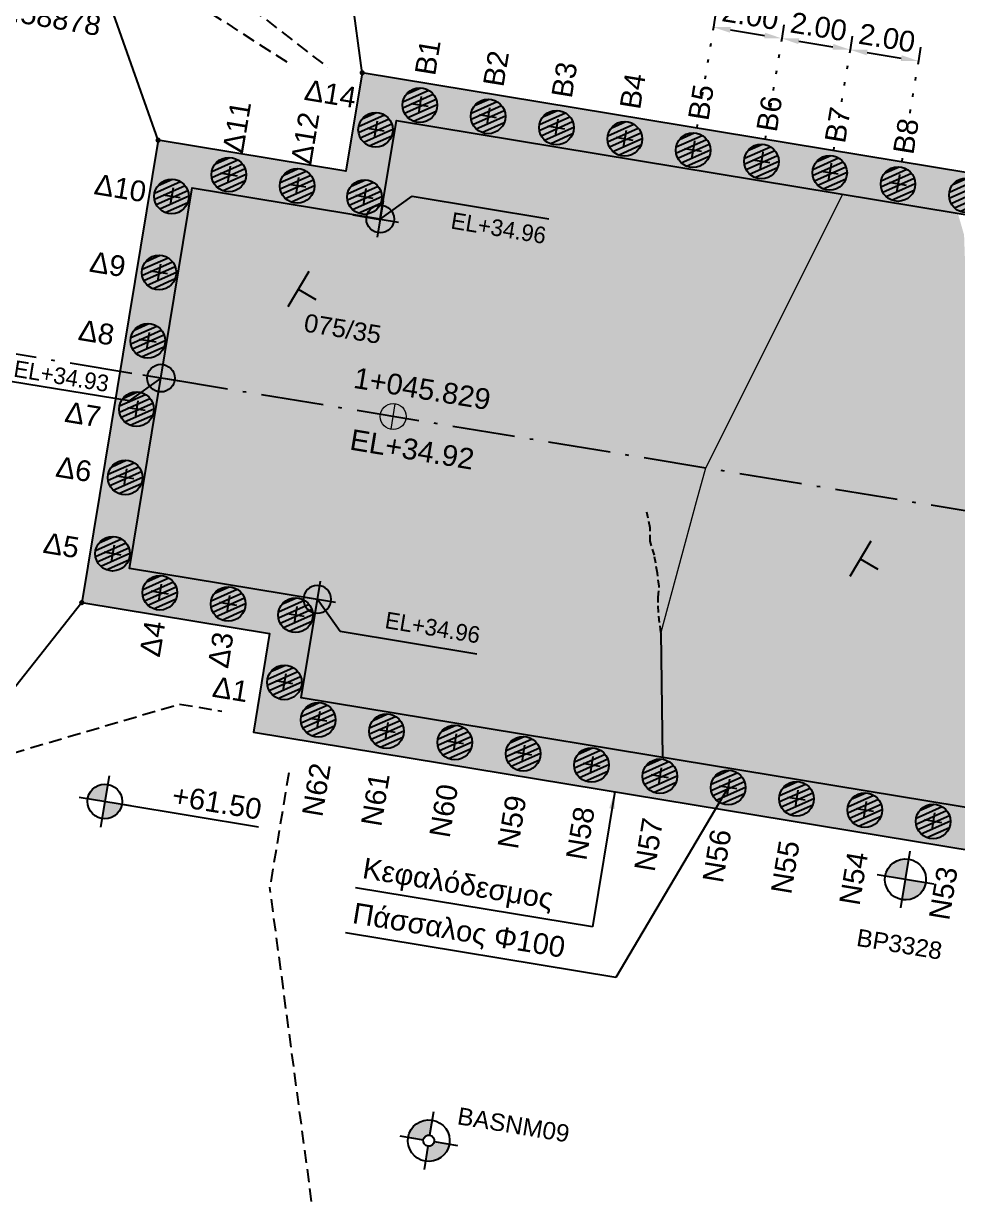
# Model space of a CAD drawing. Header units: metres. Extents: x 93017 to 94633, y 101979 to 102793.
# Drawn here: x 94133.29 to 94160.27, y 102286.64 to 102320.47 of the extents above; entities that cross this region are included whole.
import ezdxf
from ezdxf.enums import TextEntityAlignment as Align

# ---------------------------------------------------------------- set-up
doc = ezdxf.new("R2010")
doc.units = ezdxf.units.M
doc.header["$LTSCALE"] = 0.75
doc.header["$MEASUREMENT"] = 0
for name, pattern in [('ACAD_ISO10W100', [18, 12, -3, 0, -3]), ('DASHED', [0.75, 0.5, -0.25]), ('SDOT1', [1, 0, -1])]:
    doc.linetypes.add(name, pattern=pattern)
for name, color, linetype in [('A-LEVELS', 2, 'Continuous'), ('A-SYMB-GENR', 2, 'Continuous'), ('LEZANTES', 6, 'Continuous'), ('NAMEG', 6, 'Continuous'), ('OTM Dimensions', 1, 'Continuous'), ('OTM Leaders', 2, 'Continuous'), ('OTM Levels 0.25', 2, 'Continuous'), ('OTM Line 0.11', 11, 'Continuous'), ('OTM Line 0.15', 1, 'Continuous'), ('OTM Line 0.35', 3, 'Continuous'), ('OTM Line 0.50', 6, 'Continuous'), ('OTM Line Axis 0.15', 1, 'ACAD_ISO10W100'), ('OTM Line Dots 0.25', 2, 'SDOT1'), ('OTM Solid 253', 253, 'Continuous'), ('OTM Text 0.25', 2, 'Continuous'), ('proteinomenes', 3, 'Continuous'), ('TEXT', 2, 'Continuous'), ('TOPO_POINTS', 2, 'Continuous'), ('ΚΑΤΑΣΚΕΥΗ', 7, 'Continuous')]:
    doc.layers.add(name, color=color, linetype=linetype)
doc.layers.add('contacts', color=2, linetype='Continuous', lineweight=20)
doc.styles.add('ARIAL', font='ARIAL.TTF')
doc.styles.add('DIM', font='wgsimpl.shx', dxfattribs={"width": 0.85})
doc.styles.add('WG-SIMPL', font='ugsimpl.shx', dxfattribs={"width": 1.05})
doc.dimstyles.new('Metro 1 to 100', dxfattribs={"dimtxt": 0.4, "dimasz": 0.3, "dimexe": 0, "dimexo": 0, "dimgap": 0.15, "dimtad": 1, "dimzin": 1, "dimdsep": 46, "dimtxsty": 'DIM', "dimcen": 0, "dimclrd": 256, "dimclre": 256, "dimclrt": 256, "dimadec": 0, "dimazin": 0, "dimtfac": 0.002555555555555556, "dimtmove": 2, "dimatfit": 0, "dimfxl": 0, "dimtolj": 1, "dimtzin": 0, "dimlwe": -1, "dimarcsym": 0})
doc.dimstyles.new('Metro 1 to 200', dxfattribs={"dimtxt": 0.6, "dimasz": 0.5, "dimexe": 0, "dimexo": 0, "dimgap": 0.2, "dimtad": 1, "dimzin": 1, "dimdsep": 46, "dimtxsty": 'DIM', "dimcen": 0, "dimclrd": 256, "dimclre": 256, "dimclrt": 256, "dimadec": 0, "dimazin": 0, "dimtfac": 0.002555555555555556, "dimtmove": 2, "dimatfit": 0, "dimfxl": 0, "dimtolj": 1, "dimtzin": 0, "dimlwe": -1, "dimarcsym": 0})
picture_1 = doc.add_image_def('image1.jpg', size_in_pixel=(2048, 1344))

# ---------------------------------------------------------------- blocks, each defined once
blk = doc.blocks.new('*D18')
at = {"layer": 'OTM Dimensions', "ltscale": 0.05}
for p, q in [((94153.2814948902, 102320.7582570339), (94153.21634309899, 102320.3635986448)), ((94155.2547868358, 102320.4324980779), (94155.1896350446, 102320.0378396888))]:
    blk.add_line(p, q, dxfattribs=at)
at = {"layer": 'OTM Dimensions', "lineweight": -2, "ltscale": 0.05}
blk.add_line((94153.7096660854, 102320.2821589058), (94154.6963120582, 102320.1192794278), dxfattribs=at)
at = {"layer": 'OTM Dimensions', "ltscale": 0.05}
for points in [[(94153.72323937523, 102320.3643794035), (94153.69609279558, 102320.1999384081), (94153.21634309899, 102320.3635986448)], [(94154.70988534801, 102320.2014999255), (94154.68273876834, 102320.0370589301), (94155.1896350446, 102320.0378396888)]]:
    blk.add_solid(points, dxfattribs=at)
at = {"layer": 'OTM Dimensions', "ltscale": 0.05, "insert": (94154.28546208443, 102320.7003012307), "char_height": 0.6, "attachment_point": 5, "rotation": 350.6259288741103, "style": 'ARIAL'}
blk.add_mtext('\\A1;2.00', dxfattribs=at)
blk = doc.blocks.new('*D19')
at = {"layer": 'OTM Dimensions', "ltscale": 0.05}
for p, q in [((94155.2547868358, 102320.4324980779), (94155.18963504459, 102320.0378396888)), ((94157.22807878137, 102320.1067391219), (94157.16292699016, 102319.7120807328))]:
    blk.add_line(p, q, dxfattribs=at)
at = {"layer": 'OTM Dimensions', "lineweight": -2, "ltscale": 0.05}
blk.add_line((94155.68295803099, 102319.9563999498), (94156.66960400376, 102319.7935204718), dxfattribs=at)
at = {"layer": 'OTM Dimensions', "ltscale": 0.05}
for points in [[(94155.69653132082, 102320.0386204475), (94155.66938474115, 102319.8741794521), (94155.18963504459, 102320.0378396888)], [(94156.6831772936, 102319.8757409695), (94156.65603071393, 102319.7112999741), (94157.16292699016, 102319.7120807328)]]:
    blk.add_solid(points, dxfattribs=at)
at = {"layer": 'OTM Dimensions', "ltscale": 0.05, "insert": (94156.25875403, 102320.3745422747), "char_height": 0.6, "attachment_point": 5, "rotation": 350.6259288741103, "style": 'ARIAL'}
blk.add_mtext('\\A1;2.00', dxfattribs=at)
blk = doc.blocks.new('*D20')
at = {"layer": 'OTM Dimensions', "ltscale": 0.05}
for p, q in [((94157.22807878137, 102320.1067391219), (94157.16292699016, 102319.7120807328)), ((94159.20137072698, 102319.7809801659), (94159.13621893578, 102319.3863217768))]:
    blk.add_line(p, q, dxfattribs=at)
at = {"layer": 'OTM Dimensions', "lineweight": -2, "ltscale": 0.05}
blk.add_line((94157.65624997656, 102319.6306409938), (94158.64289594938, 102319.4677615158), dxfattribs=at)
at = {"layer": 'OTM Dimensions', "ltscale": 0.05}
for points in [[(94157.66982326639, 102319.7128614915), (94157.64267668672, 102319.548420496), (94157.16292699016, 102319.7120807328)], [(94158.65646923921, 102319.5499820135), (94158.62932265954, 102319.385541018), (94159.13621893578, 102319.3863217768)]]:
    blk.add_solid(points, dxfattribs=at)
at = {"layer": 'OTM Dimensions', "ltscale": 0.05, "insert": (94158.23204597562, 102320.0487833186), "char_height": 0.6, "attachment_point": 5, "rotation": 350.6259288741103, "style": 'ARIAL'}
blk.add_mtext('\\A1;2.00', dxfattribs=at)
blk = doc.blocks.new('A-LEVEL')
at = {"layer": 'A-LEVELS'}
h = blk.add_hatch(color=256, dxfattribs=at)
h.paths.add_polyline_path([(7.275957614183426e-12, 0.25, 0.4142135623730951), (-0.250000000007276, 0), (-7.275957614183426e-12, 0)])
h.paths.add_polyline_path([(0.250000000007276, 0), (-7.275957614183426e-12, 0), (-7.275957614183426e-12, -0.25, 0.4142135623730951)])
for p, q in [((-7.275957614183426e-12, 0.375), (7.275957614183426e-12, -0.375)), ((-0.374999999992724, 0), (0.374999999992724, 0)), ((0.2500000000363798, 0), (2.25000000003638, 1.746229827404022e-10))]:
    blk.add_line(p, q, dxfattribs=at)
blk.add_circle((-7.275957614183426e-12, 0), 0.2499999999999999, dxfattribs=at)
at = {"layer": 'A-LEVELS', "style": 'WG-SIMPL', "width": 1.05}
for rotation, p in [(359.9999998215746, (2.250000000050932, 0.1013423909607809)), (1.784253518533604e-07, (2.250000000967702, -0.401342391356593))]:
    blk.add_attdef('±000.0', text='', height=0.2999999999999999, rotation=rotation, dxfattribs=at).set_placement(p, align=Align.RIGHT)
blk = doc.blocks.new('OTM Levels 0.35 1.200 plan EL')
at = {"layer": 'OTM Levels 0.25'}
for points in [[(-2.182787284255028e-10, 0.4999999998544808, -0.4142135623720306), (0.4999999999563443, 4.365574568510056e-11), (-7.275957614183426e-11, -1.309672370553017e-10)], [(-0.5000000000145519, -2.619344741106033e-10), (-7.275957614183426e-11, -1.309672370553017e-10), (1.01863406598568e-10, -0.5000000000873115, -0.4142135623733042)]]:
    blk.add_hatch(color=256, dxfattribs=at).paths.add_polyline_path(points)
for p, q in [((7.275957614183426e-11, -5.820766091346741e-11), (1.000000000101863, 0.9999999999854481)), ((1.000000000160071, 1.000000000029104), (6.000000000160071, 1.000000000130967)), ((-2.473825588822365e-10, 0.6666666665842058), (1.01863406598568e-10, -0.6666666667588288)), ((-0.6666666666569654, -2.182787284255028e-10), (0.6666666666424135, 1.164153218269348e-10))]:
    blk.add_line(p, q, dxfattribs=at)
blk.add_circle((-7.275957614183426e-11, -1.01863406598568e-10), 0.4999999999861556, dxfattribs=at)
at = {"layer": 'OTM Levels 0.25', "style": 'WG-SIMPL'}
blk.add_attdef('EL+99.99', text='', height=0.5999999999999994, dxfattribs=at).set_placement((6.000000000232831, 1.198412698577158), align=Align.RIGHT)
blk = doc.blocks.new('gh')
h = blk.add_hatch(color=244)
h.paths.add_polyline_path([(102.6474794288952, -213.4439616449963), (104.6474794288952, -213.4439616449818), (104.6474794288952, -215.44396164504), (102.6474794288806, -215.44396164504)])
h.paths.add_polyline_path([(68.99174294101249, -189.7639616449451), (68.99174294099794, -190.9639616450004), (72.64975880837301, -190.9639616449713), (72.64975880838756, -189.4439616449527), (71.4497588082013, -189.4439616449381), (71.44975880818674, -189.7639616449742)])
h.paths.add_polyline_path([(58.99174294095428, -190.9639616450149), (58.99174294092518, -189.7639616449596), (40.1997588082013, -189.7639616449596), (40.19975880817219, -192.6439615562413), (34.6997586061043, -192.6439640557946), (34.69976475952717, -206.1839597977523), (40.19975880812854, -206.1839597977232), (40.19975880812854, -209.0639616449043), (71.44975880815764, -209.0639616449043), (71.44975880814309, -214.3439616450341), (78.65898466731596, -214.343961645005), (80.2873714241432, -209.0618282402138), (81.5108275130624, -209.0618282402138), (100.6474794288806, -214.9838324611919), (100.6474794288806, -213.4439616449963), (99.72148805535107, -213.441130967738), (81.69225838176499, -207.861828240013), (79.51512880940572, -207.8618282399984), (77.88674318113772, -213.1439616449788), (72.64975880815473, -213.1439616449643), (72.64975880814018, -207.8639616449218), (41.39975880809652, -207.8639616448927), (41.39975880811107, -204.9839597975224), (35.89975915143441, -204.9839597974933), (35.89975408873579, -193.8439640558063), (41.39975880793645, -193.8439615562529), (41.3997588079219, -190.9639616450149)])
h.paths.add_polyline_path([(64.99174294095428, -189.7639616449742), (66.99174294101249, -189.7639616449742), (66.99174294101249, -190.963961645044), (64.99174294095428, -190.963961645044)], flags=16)
h.paths.add_polyline_path([(60.99174294098339, -189.7639616449887), (62.99174294096883, -189.7639616449887), (62.99174294095428, -190.9639616450295), (60.99174294098339, -190.9639616450295)], flags=16)
at = {"layer": 'LEZANTES', "color": 2, "ltscale": 0.5}
for points in [[(58.99174294095428, -190.9639616450149), (58.99174294092518, -189.7639616449596), (40.1997588082013, -189.7639616449596), (40.19975880817219, -192.6439615562413), (34.6997586061043, -192.6439640557946), (34.69976475952717, -206.1839597977523), (40.19975880812854, -206.1839597977232), (40.19975880812854, -209.0639616449043), (71.44975880815764, -209.0639616449043), (71.44975880814309, -214.3439616450341), (78.65898466731596, -214.343961645005)], [(79.51512880940572, -207.8618282399984), (77.88674318113772, -213.1439616449788), (72.64975880815473, -213.1439616449643), (72.64975880814018, -207.8639616449218), (41.39975880809652, -207.8639616448927), (41.39975880811107, -204.9839597975224), (35.89975915143441, -204.9839597974933), (35.89975408873579, -193.8439640558063), (41.39975880793645, -193.8439615562529), (41.3997588079219, -190.9639616450149), (58.99174294098339, -190.9639616449858)]]:
    blk.add_lwpolyline(points, dxfattribs=at)

msp = doc.modelspace()

# ---------------------------------------------------------------- hatches: boundary and pattern name
at = {"lineweight": -3, "true_color": 0xc7e3ff}
msp.add_hatch(color=254, dxfattribs=at).paths.add_polyline_path([(94160.27651879538, 102314.987906592), (94156.94169676272, 102315.5384324005), (94152.9919619764, 102307.6258842142), (94151.69945504106, 102302.8785533182), (94151.7483146505, 102299.2670416733), (94163.34839142214, 102297.3520544322), (94162.81494169407, 102300.1903609584), (94162.58056462149, 102305.4112430283), (94162.49094389347, 102306.0577470436), (94162.18512391049, 102308.2638644382), (94160.54342825052, 102311.9670070604), (94160.45702903178, 102314.3621558696)])
at = {"layer": 'NAMEG'}
h = msp.add_hatch(color=253, dxfattribs=at)
edge = h.paths.add_edge_path()
edge.add_ellipse((94158.76267263942, 102295.7436773337), major_axis=(0.3459995758111329, -0.4828253162487602), ratio=0.9999999999999436, start_angle=-44.99999999399159, end_angle=45.00000000466547)
edge.add_line((94159.34874034107, 102295.6469269249), (94158.76267263958, 102295.7436773337))
edge.add_line((94158.76267263954, 102295.7436773337), (94158.66592223059, 102295.1576096322))
edge = h.paths.add_edge_path()
edge.add_ellipse((94158.76267263942, 102295.7436773338), major_axis=(0.3459995758111236, -0.4828253162487471), ratio=0.9999999999999596, start_angle=135.0000000006676, end_angle=225.000000010002)
edge.add_line((94158.17660493779, 102295.8404277426), (94158.76267263952, 102295.7436773337))
edge.add_line((94158.76267263954, 102295.7436773337), (94158.85942304831, 102296.3297450354))
at = {"layer": 'OTM Line 0.11', "ltscale": 0.1}
h = msp.add_hatch(dxfattribs=at)
h.set_pattern_fill('LINE', color=256, scale=0.05, angle=23.99150133261311, style=0)
h.set_pattern_definition([(23.9915013326131, (-34461.16454700303, 50280.16088441382), (-0.06454792980860977, 0.1450349173731029), [])])
edge = h.paths.add_edge_path()
edge.add_arc((94144.73616668796, 102318.1108169607), 0.4999999999999999, -54.63232593277914, 305.3676740672209)
h = msp.add_hatch(dxfattribs=at)
h.set_pattern_fill('LINE', color=256, scale=0.05, angle=23.99150133261311, style=0)
h.set_pattern_definition([(23.9915013326131, (-34459.19125505746, 50279.83512545784), (-0.06454792980860977, 0.1450349173731029), [])])
edge = h.paths.add_edge_path()
edge.add_arc((94146.70945863353, 102317.7850580047), 0.4999999999999999, -54.63232593277914, 305.3676740672209)
h = msp.add_hatch(dxfattribs=at)
h.set_pattern_fill('LINE', color=256, scale=0.05, angle=23.99150133261311, style=0)
h.set_pattern_definition([(23.9915013326131, (-34462.43950135916, 50279.44904244557), (-0.06454792980860977, 0.1450349173731029), [])])
edge = h.paths.add_edge_path()
edge.add_arc((94143.46121233184, 102317.3989749925), 0.4999999999999999, -54.63232593277914, 305.3676740672209)
h = msp.add_hatch(dxfattribs=at)
h.set_pattern_fill('LINE', color=256, scale=0.05, angle=23.99150133261311, style=0)
h.set_pattern_definition([(23.9915013326131, (-34457.21796311183, 50279.50936650184), (-0.06454792980860977, 0.1450349173731029), [])])
edge = h.paths.add_edge_path()
edge.add_arc((94148.68275057916, 102317.4592990487), 0.4999999999999999, -54.63232593277914, 305.3676740672209)
h = msp.add_hatch(dxfattribs=at)
h.set_pattern_fill('LINE', color=256, scale=0.05, angle=23.99150133261311, style=0)
h.set_pattern_definition([(23.9915013326131, (-34455.24467116619, 50279.18360754584), (-0.06454792980860977, 0.1450349173731029), [])])
edge = h.paths.add_edge_path()
edge.add_arc((94150.6560425248, 102317.1335400927), 0.4999999999999999, -54.63232593277914, 305.3676740672209)
h = msp.add_hatch(dxfattribs=at)
h.set_pattern_fill('LINE', color=256, scale=0.05, angle=23.99150133261311, style=0)
h.set_pattern_definition([(23.9915013326131, (-34453.27137922063, 50278.85784858983), (-0.06454792980860977, 0.1450349173731029), [])])
edge = h.paths.add_edge_path()
edge.add_arc((94152.62933447036, 102316.8077811367), 0.4999999999999999, -54.63232593277914, 305.3676740672209)
h = msp.add_hatch(dxfattribs=at)
h.set_pattern_fill('LINE', color=256, scale=0.05, angle=23.99150133261311, style=0)
h.set_pattern_definition([(23.9915013326131, (-34451.29808727502, 50278.53208963387), (-0.06454792980860977, 0.1450349173731029), [])])
edge = h.paths.add_edge_path()
edge.add_arc((94154.60262641597, 102316.4820221807), 0.4999999999999999, -54.63232593277914, 305.3676740672209)
h = msp.add_hatch(dxfattribs=at)
h.set_pattern_fill('LINE', color=256, scale=0.05, angle=23.99150133261311, style=0)
h.set_pattern_definition([(23.9915013326131, (-34466.67735844287, 50278.15198140676), (-0.06454792980860977, 0.1450349173731029), [])])
edge = h.paths.add_edge_path()
edge.add_arc((94139.22335524812, 102316.1019139536), 0.4999999999999999, -54.63232593277914, 305.3676740672209)
h = msp.add_hatch(dxfattribs=at)
h.set_pattern_fill('LINE', color=256, scale=0.05, angle=23.99150133261311, style=0)
h.set_pattern_definition([(23.9915013326131, (-34449.32479532939, 50278.20633067786), (-0.06454792980860977, 0.1450349173731029), [])])
edge = h.paths.add_edge_path()
edge.add_arc((94156.5759183616, 102316.1562632247), 0.4999999999999999, -54.63232593277914, 305.3676740672209)
h = msp.add_hatch(dxfattribs=at)
h.set_pattern_fill('LINE', color=256, scale=0.05, angle=23.99150133261311, style=0)
h.set_pattern_definition([(23.9915013326131, (-34464.70406649727, 50277.82622245073), (-0.06454792980860977, 0.1450349173731029), [])])
edge = h.paths.add_edge_path()
edge.add_arc((94141.19664719372, 102315.7761549976), 0.4999999999999999, -54.63232593277914, 305.3676740672209)
h = msp.add_hatch(dxfattribs=at)
h.set_pattern_fill('LINE', color=256, scale=0.05, angle=23.99150133261311, style=0)
h.set_pattern_definition([(23.9915013326131, (-34447.35150338379, 50277.88057172188), (-0.06454792980860977, 0.1450349173731029), [])])
edge = h.paths.add_edge_path()
edge.add_arc((94158.5492103072, 102315.8305042688), 0.4999999999999999, -54.63232593277914, 305.3676740672209)
h = msp.add_hatch(dxfattribs=at)
h.set_pattern_fill('LINE', color=256, scale=0.05, angle=23.99150133261311, style=0)
h.set_pattern_definition([(23.9915013326131, (-34468.33192235496, 50277.52287214645), (-0.06454792980860977, 0.1450349173731029), [])])
edge = h.paths.add_edge_path()
edge.add_arc((94137.56879133603, 102315.4728046933), 0.4999999999999999, -54.63232593277914, 305.3676740672209)
h = msp.add_hatch(dxfattribs=at)
h.set_pattern_fill('LINE', color=256, scale=0.05, angle=23.99150133261311, style=0)
h.set_pattern_definition([(23.9915013326131, (-34462.76037393084, 50277.50534987909), (-0.06454792980860977, 0.1450349173731029), [])])
edge = h.paths.add_edge_path()
edge.add_arc((94143.14033976015, 102315.455282426), 0.4999999999999999, -54.63232593277914, 305.3676740672209)
h = msp.add_hatch(dxfattribs=at)
h.set_pattern_fill('LINE', color=256, scale=0.05, angle=23.99150133261311, style=0)
h.set_pattern_definition([(23.9915013326131, (-34445.37821143823, 50277.55481276584), (-0.06454792980860977, 0.1450349173731029), [])])
edge = h.paths.add_edge_path()
edge.add_arc((94160.52250225276, 102315.5047453127), 0.4999999999999999, -54.63232593277914, 305.3676740672209)
h = msp.add_hatch(dxfattribs=at)
h.set_pattern_fill('LINE', color=256, scale=0.05, angle=23.99150133261311, style=0)
h.set_pattern_definition([(23.9915013326131, (-34468.69511076705, 50275.32285148547), (-0.06454792980860977, 0.1450349173731029), [])])
edge = h.paths.add_edge_path()
edge.add_arc((94137.20560292395, 102313.2727840323), 0.4999999999999999, -54.63232593277914, 305.3676740672209)
h = msp.add_hatch(dxfattribs=at)
h.set_pattern_fill('LINE', color=256, scale=0.05, angle=23.99150133261311, style=0)
h.set_pattern_definition([(23.9915013326131, (-34469.02086972304, 50273.34955953989), (-0.06454792980860977, 0.1450349173731029), [])])
edge = h.paths.add_edge_path()
edge.add_arc((94136.87984396795, 102311.2994920868), 0.4999999999999999, -54.63232593277914, 305.3676740672209)
h = msp.add_hatch(dxfattribs=at)
h.set_pattern_fill('LINE', color=256, scale=0.05, angle=23.99150133261311, style=0)
h.set_pattern_definition([(23.9915013326131, (-34469.34662867905, 50271.37626759426), (-0.06454792980860977, 0.1450349173731029), [])])
edge = h.paths.add_edge_path()
edge.add_arc((94136.55408501194, 102309.3262001411), 0.4999999999999999, -54.63232593277914, 305.3676740672209)
h = msp.add_hatch(dxfattribs=at)
h.set_pattern_fill('LINE', color=256, scale=0.05, angle=23.99150133261311, style=0)
h.set_pattern_definition([(23.9915013326131, (-34469.67238763506, 50269.40297564869), (-0.06454792980860977, 0.1450349173731029), [])])
edge = h.paths.add_edge_path()
edge.add_arc((94136.22832605593, 102307.3529081956), 0.4999999999999999, -54.63232593277914, 305.3676740672209)
h = msp.add_hatch(dxfattribs=at)
h.set_pattern_fill('LINE', color=256, scale=0.05, angle=23.99150133261311, style=0)
h.set_pattern_definition([(23.9915013326131, (-34470.03563694701, 50267.2025544871), (-0.06454792980860977, 0.1450349173731029), [])])
edge = h.paths.add_edge_path()
edge.add_arc((94135.86507674398, 102305.152487034), 0.4999999999999999, -54.63232593277914, 305.3676740672209)
h = msp.add_hatch(dxfattribs=at)
h.set_pattern_fill('LINE', color=256, scale=0.05, angle=23.99150133261311, style=0)
h.set_pattern_definition([(23.9915013326131, (-34468.67100296714, 50266.07543643465), (-0.06454792980860977, 0.1450349173731029), [])])
edge = h.paths.add_edge_path()
edge.add_arc((94137.22971072386, 102304.0253689815), 0.4999999999999999, -54.63232593277914, 305.3676740672209)
h = msp.add_hatch(dxfattribs=at)
h.set_pattern_fill('LINE', color=256, scale=0.05, angle=23.99150133261311, style=0)
h.set_pattern_definition([(23.9915013326131, (-34466.69771102154, 50265.74967747864), (-0.06454792980860977, 0.1450349173731029), [])])
edge = h.paths.add_edge_path()
edge.add_arc((94139.20300266946, 102303.6996100255), 0.4999999999999999, -54.63232593277914, 305.3676740672209)
h = msp.add_hatch(dxfattribs=at)
h.set_pattern_fill('LINE', color=256, scale=0.05, angle=23.99150133261311, style=0)
h.set_pattern_definition([(23.9915013326131, (-34464.75401845515, 50265.42880490697), (-0.06454792980860977, 0.1450349173731029), [])])
edge = h.paths.add_edge_path()
edge.add_arc((94141.14669523585, 102303.3787374539), 0.4999999999999999, -54.63232593277914, 305.3676740672209)
h = msp.add_hatch(dxfattribs=at)
h.set_pattern_fill('LINE', color=256, scale=0.05, angle=23.99150133261311, style=0)
h.set_pattern_definition([(23.9915013326131, (-34465.07489134211, 50263.48511043051), (-0.06454792980860977, 0.1450349173731029), [])])
edge = h.paths.add_edge_path()
edge.add_arc((94140.82582234888, 102301.4350429774), 0.4999999999999999, -54.63232593277914, 305.3676740672209)
h = msp.add_hatch(dxfattribs=at)
h.set_pattern_fill('LINE', color=256, scale=0.05, angle=23.99150133261311, style=0)
h.set_pattern_definition([(23.9915013326131, (-34464.09637760714, 50262.40125690345), (-0.06454792980860977, 0.1450349173731029), [])])
edge = h.paths.add_edge_path()
edge.add_arc((94141.80433608385, 102300.3511894503), 0.4999999999999999, -54.63232593277914, 305.3676740672209)
h = msp.add_hatch(dxfattribs=at)
h.set_pattern_fill('LINE', color=256, scale=0.05, angle=23.99150133261311, style=0)
h.set_pattern_definition([(23.9915013326131, (-34462.12308566154, 50262.07549794741), (-0.06454792980860977, 0.1450349173731029), [])])
edge = h.paths.add_edge_path()
edge.add_arc((94143.77762802945, 102300.0254304943), 0.4999999999999999, -54.63232593277914, 305.3676740672209)
h = msp.add_hatch(dxfattribs=at)
h.set_pattern_fill('LINE', color=256, scale=0.05, angle=23.99150133261311, style=0)
h.set_pattern_definition([(23.9915013326131, (-34460.14979371594, 50261.74973899144), (-0.06454792980860977, 0.1450349173731029), [])])
edge = h.paths.add_edge_path()
edge.add_arc((94145.75091997505, 102299.6996715383), 0.4999999999999999, -54.63232593277914, 305.3676740672209)
h = msp.add_hatch(dxfattribs=at)
h.set_pattern_fill('LINE', color=256, scale=0.05, angle=23.99150133261311, style=0)
h.set_pattern_definition([(23.9915013326131, (-34458.17650177033, 50261.42398003543), (-0.06454792980860977, 0.1450349173731029), [])])
edge = h.paths.add_edge_path()
edge.add_arc((94147.72421192066, 102299.3739125823), 0.4999999999999999, -54.63232593277914, 305.3676740672209)
h = msp.add_hatch(dxfattribs=at)
h.set_pattern_fill('LINE', color=256, scale=0.05, angle=23.99150133261311, style=0)
h.set_pattern_definition([(23.9915013326131, (-34456.20320982473, 50261.09822107945), (-0.06454792980860977, 0.1450349173731029), [])])
edge = h.paths.add_edge_path()
edge.add_arc((94149.69750386626, 102299.0481536263), 0.4999999999999999, -54.63232593277914, 305.3676740672209)
h = msp.add_hatch(dxfattribs=at)
h.set_pattern_fill('LINE', color=256, scale=0.05, angle=23.99150133261311, style=0)
h.set_pattern_definition([(23.9915013326131, (-34454.22991787913, 50260.77246212344), (-0.06454792980860977, 0.1450349173731029), [])])
edge = h.paths.add_edge_path()
edge.add_arc((94151.67079581186, 102298.7223946703), 0.4999999999999999, -54.63232593277914, 305.3676740672209)
h = msp.add_hatch(dxfattribs=at)
h.set_pattern_fill('LINE', color=256, scale=0.05, angle=23.99150133261311, style=0)
h.set_pattern_definition([(23.9915013326131, (-34452.25662593351, 50260.44670316744), (-0.06454792980860977, 0.1450349173731029), [])])
edge = h.paths.add_edge_path()
edge.add_arc((94153.64408775748, 102298.3966357143), 0.4999999999999999, -54.63232593277914, 305.3676740672209)
h = msp.add_hatch(dxfattribs=at)
h.set_pattern_fill('LINE', color=256, scale=0.05, angle=23.99150133261311, style=0)
h.set_pattern_definition([(23.9915013326131, (-34450.2833339879, 50260.12094421143), (-0.06454792980860977, 0.1450349173731029), [])])
edge = h.paths.add_edge_path()
edge.add_arc((94155.6173797031, 102298.0708767583), 0.4999999999999999, -54.63232593277914, 305.3676740672209)
h = msp.add_hatch(dxfattribs=at)
h.set_pattern_fill('LINE', color=256, scale=0.05, angle=23.99150133261311, style=0)
h.set_pattern_definition([(23.9915013326131, (-34448.31004204231, 50259.79518525545), (-0.06454792980860977, 0.1450349173731029), [])])
edge = h.paths.add_edge_path()
edge.add_arc((94157.59067164868, 102297.7451178023), 0.4999999999999999, -54.63232593277914, 305.3676740672209)
h = msp.add_hatch(dxfattribs=at)
h.set_pattern_fill('LINE', color=256, scale=0.05, angle=23.99150133261311, style=0)
h.set_pattern_definition([(23.9915013326131, (-34446.33675009671, 50259.46942629942), (-0.06454792980860977, 0.1450349173731029), [])])
edge = h.paths.add_edge_path()
edge.add_arc((94159.56396359428, 102297.4193588463), 0.4999999999999999, -54.63232593277914, 305.3676740672209)
at = {"layer": 'OTM Text 0.25', "ltscale": 0.5, "true_color": 0xc4c487}
msp.add_hatch(color=53, dxfattribs=at).paths.add_polyline_path([(94151.7483146505, 102299.2670416732), (94141.30984103621, 102300.9902668018), (94141.77942287215, 102303.8347689641), (94136.35238631006, 102304.7276428082), (94138.16685841343, 102315.7188780349), (94143.59341132535, 102314.8230434292), (94144.06250421447, 102317.6645837421), (94156.94169676272, 102315.5384324005), (94154.08331692578, 102309.8122078771), (94152.9919619764, 102307.6258842142), (94152.72277467846, 102306.6480515061), (94151.69945504106, 102302.8785533182)])
at = {"layer": 'proteinomenes'}
h = msp.add_hatch(color=253, dxfattribs=at)
edge = h.paths.add_edge_path(flags=17)
edge.add_line((94145.09390877253, 102288.7918090692), (94145.02200308775, 102288.3560461554))
edge.add_ellipse((94144.99584608391, 102288.1975294504), major_axis=(0.1305840318423092, 0.0935924422162127), ratio=1, start_angle=315.0000000003406, end_angle=405.0000000208221, ccw=False)
edge.add_line((94145.15436278892, 102288.1713724466), (94145.59012570271, 102288.0994667617))
edge.add_ellipse((94144.99584608397, 102288.1975294504), major_axis=(0.4895599404517881, 0.3508783561947053), ratio=0.9999999999999956, start_angle=315.0000000003881, end_angle=405.0000000116591)
edge = h.paths.add_edge_path()
edge.add_ellipse((94144.99584608397, 102288.1975294504), major_axis=(0.4895599404517881, 0.3508783561947053), ratio=0.9999999999999956, start_angle=584.999999988547, end_angle=854.9999999995964)
edge.add_line((94144.40156646524, 102288.2955921391), (94144.83732937892, 102288.2236864543))
edge.add_ellipse((94144.99584608391, 102288.1975294504), major_axis=(0.1305840318423092, 0.0935924422162127), ratio=1, start_angle=584.9999999790143, end_angle=855.0000000003407, ccw=False)
edge.add_line((94144.96968908, 102288.0390127454), (94144.8977833952, 102287.6032498317))

# ---------------------------------------------------------------- linework, layer by layer
at = {"color": 1, "lineweight": -3}
msp.add_line((94151.69945504145, 102302.8785533182), (94151.74831465089, 102299.2670416732), dxfattribs=at)
at = {"layer": 'contacts', "flags": 128}
msp.add_lwpolyline([(94156.94169676311, 102315.5384324005), (94154.08331692618, 102309.8122078771), (94152.99196197679, 102307.6258842142), (94152.72277467886, 102306.6480515062), (94151.69945504145, 102302.8785533182)], dxfattribs=at)
at = {"layer": 'LEZANTES', "color": 2, "ltscale": 0.5}
for points in [[(94221.63189095762, 102311.7308898921), (94174.81553954826, 102319.4595211231), (94173.95879250365, 102314.2697573071), (94173.90667107077, 102313.9540305957), (94171.48147961435, 102314.3543909371), (94165.56160377747, 102315.3316678051), (94163.58831183179, 102315.6574267611), (94161.61501988623, 102315.9831857171), (94143.07398442071, 102319.0440142832), (94142.60489153849, 102316.202473969), (94137.17833808159, 102317.0983086648), (94134.9729567143, 102303.7391253919), (94140.3995036928, 102302.8432892323), (94139.93041049529, 102300.0017470082), (94170.76309714539, 102294.9117633207), (94169.90309350153, 102289.7022725842), (94177.01604716251, 102288.5280376395), (94179.48303953, 102293.4744025062), (94180.69015755302, 102293.2751266171), (94198.60668514247, 102284.3152371269), (94199.99876743589, 102283.6190696666), (94200.5050314867, 102283.5354935647), (94202.47832343243, 102283.2097346087), (94216.54027748523, 102280.8883307831)], [(94217.5825408778, 102282.7433393001), (94202.80408238842, 102285.1830265544), (94200.83079044281, 102285.5087855104), (94198.8574984972, 102285.8345444663), (94197.94433389688, 102285.9881623342), (94181.0646209626, 102294.4295504195), (94178.91656483777, 102294.7841601478), (94176.44957358374, 102289.8377950971), (94171.28252404252, 102290.690792378), (94172.14252768633, 102295.9002831145), (94141.30984103623, 102300.9902668019), (94141.77893423376, 102303.8318090263), (94136.3523817221, 102304.7276460994), (94138.16685341831, 102315.7188788596), (94143.59341133203, 102314.8230434281), (94144.06250421419, 102317.6645837422), (94161.41956451269, 102314.7992105497), (94165.36614840386, 102314.1476926377), (94169.31273229512, 102313.4961747257), (94174.89519086471, 102312.5746000548), (94175.14276767102, 102314.0743019335), (94175.80405835167, 102318.0800845829), (94222.15293902888, 102310.428625297)]]:
    msp.add_lwpolyline(points, dxfattribs=at)
at = {"layer": 'NAMEG', "color": 253}
for p, q in [((94158.62722206695, 102294.9231825515, -60.21), (94158.89812321188, 102296.564172116, -60.21)), ((94159.5831674217, 102295.6082267613, -60.21), (94157.94217785716, 102295.8791279063, -60.21))]:
    msp.add_line(p, q, dxfattribs=at)
msp.add_ellipse((94158.76267263932, 102295.7436773338, -60.21), major_axis=(-0.4828253162712162, -0.3459995758272252), ratio=0.9999999999999953, start_param=5.497787143782135, end_param=11.78097245096172, dxfattribs=at)
at = {"layer": 'OTM Line 0.15'}
for p, q in [((94144.98282818114, 102318.0700970912), (94144.48950519472, 102318.1515368301)), ((94144.77688655743, 102318.3574784539), (94144.69544681847, 102317.8641554675)), ((94146.9561201267, 102317.7443381352), (94146.4627971403, 102317.8257778742)), ((94146.750178503, 102318.0317194979), (94146.66873876404, 102317.5383965115)), ((94148.72347044863, 102317.7059605419), (94148.64203070967, 102317.2126375555)), ((94143.70787382501, 102317.3582551229), (94143.2145508386, 102317.4396948619)), ((94143.50193220131, 102317.6456364856), (94143.42049246235, 102317.1523134992)), ((94148.92941207234, 102317.4185791792), (94148.43608908592, 102317.5000189181)), ((94150.69676239428, 102317.3802015859), (94150.61532265531, 102316.8868785995)), ((94150.90270401798, 102317.0928202232), (94150.40938103157, 102317.1742599622)), ((94152.67005433983, 102317.0544426299), (94152.58861460087, 102316.5611196435)), ((94152.87599596354, 102316.7670612672), (94152.38267297712, 102316.8485010061)), ((94154.64334628545, 102316.7286836739), (94154.56190654649, 102316.2353606875)), ((94154.84928790915, 102316.4413023112), (94154.35596492274, 102316.5227420502)), ((94156.61663823108, 102316.4029247179), (94156.53519849211, 102315.9096017315)), ((94139.4700167413, 102316.0611940841), (94138.97669375488, 102316.1426338231)), ((94139.2640751176, 102316.3485754468), (94139.18263537863, 102315.8552524604)), ((94141.2373670632, 102316.0228164908), (94141.15592732423, 102315.5294935044)), ((94156.82257985478, 102316.1155433552), (94156.32925686837, 102316.1969830942)), ((94158.58993017668, 102316.0771657619), (94158.50849043771, 102315.5838427755)), ((94137.6095112055, 102315.7194661865), (94137.52807146654, 102315.2261432001)), ((94141.4433086869, 102315.7354351281), (94140.94998570048, 102315.816874867)), ((94143.18105962963, 102315.7019439191), (94143.09961989067, 102315.2086209327)), ((94158.79587180038, 102315.7897843992), (94158.30254881397, 102315.8712241382)), ((94137.8154528292, 102315.4320848238), (94137.3221298428, 102315.5135245628)), ((94143.38700125333, 102315.4145625564), (94142.89367826692, 102315.4960022954)), ((94137.45226441712, 102313.2320641628), (94136.95894143071, 102313.3135039018)), ((94137.24632279342, 102313.5194455255), (94137.16488305446, 102313.0261225391)), ((94137.12650546113, 102311.2587722172), (94136.63318247472, 102311.3402119562)), ((94136.92056383743, 102311.5461535799), (94136.83912409846, 102311.0528305935)), ((94136.80074650512, 102309.2854802716), (94136.30742351871, 102309.3669200106)), ((94136.59480488142, 102309.5728616343), (94136.51336514245, 102309.0795386479)), ((94136.26904592541, 102307.5995696887), (94136.18760618645, 102307.1062467023)), ((94136.47498754911, 102307.312188326), (94135.9816645627, 102307.393628065)), ((94136.11173823716, 102305.1117671644), (94135.61841525075, 102305.1932069034)), ((94135.90579661346, 102305.3991485271), (94135.8243568745, 102304.9058255407)), ((94137.27043059333, 102304.2720304747), (94137.18899085437, 102303.7787074883)), ((94137.47637221703, 102303.984649112), (94136.98304923062, 102304.066088851)), ((94139.24372253893, 102303.9462715187), (94139.16228279997, 102303.4529485323)), ((94139.44966416263, 102303.658890156), (94138.95634117622, 102303.740329895)), ((94141.18741510532, 102303.625398947), (94141.10597536636, 102303.1320759606)), ((94141.39335672902, 102303.3380175843), (94140.90003374261, 102303.4194573233)), ((94141.07248384206, 102301.3943231079), (94140.57916085565, 102301.4757628468)), ((94140.86654221835, 102301.6817044705), (94140.78510247939, 102301.1883814842)), ((94141.84505595332, 102300.5978509435), (94141.76361621436, 102300.1045279571)), ((94142.05099757703, 102300.3104695808), (94141.55767459061, 102300.3919093198)), ((94143.81834789892, 102300.2720919874), (94143.73690815996, 102299.7787690011)), ((94144.02428952263, 102299.9847106248), (94143.53096653621, 102300.0661503637)), ((94145.79163984452, 102299.9463330315), (94145.71020010556, 102299.4530100451)), ((94145.99758146823, 102299.6589516688), (94145.50425848181, 102299.7403914077)), ((94147.76493179014, 102299.6205740755), (94147.68349205118, 102299.1272510891)), ((94147.97087341384, 102299.3331927128), (94147.47755042743, 102299.4146324517)), ((94149.73822373574, 102299.2948151195), (94149.65678399678, 102298.8014921331)), ((94149.94416535944, 102299.0074337568), (94149.45084237303, 102299.0888734958)), ((94151.91745730504, 102298.6816748008), (94151.42413431863, 102298.7631145397)), ((94151.71151568134, 102298.9690561635), (94151.63007594238, 102298.4757331771)), ((94153.89074925066, 102298.3559158448), (94153.39742626424, 102298.4373555838)), ((94153.68480762695, 102298.6432972075), (94153.60336788799, 102298.1499742211)), ((94155.86404119627, 102298.0301568888), (94155.37071820986, 102298.1115966277)), ((94155.65809957257, 102298.3175382515), (94155.5766598336, 102297.8242152651)), ((94157.83733314186, 102297.7043979328), (94157.34401015544, 102297.7858376718)), ((94157.63139151815, 102297.9917792955), (94157.54995177919, 102297.4984563091)), ((94159.81062508746, 102297.3786389768), (94159.31730210104, 102297.4600787157)), ((94159.60468346375, 102297.6660203394), (94159.52324372479, 102297.1726973531))]:
    msp.add_line(p, q, dxfattribs=at)
for centre, radius in [((94144.73616668794, 102318.1108169607), 0.4999999999999998), ((94146.70945863352, 102317.7850580047), 0.4999999999999998), ((94143.46121233182, 102317.3989749924), 0.5), ((94148.68275057913, 102317.4592990487), 0.4999999999999998), ((94150.65604252477, 102317.1335400927), 0.4999999999999998), ((94152.62933447034, 102316.8077811367), 0.4999999999999998), ((94154.60262641594, 102316.4820221807), 0.4999999999999998), ((94139.2233552481, 102316.1019139536), 0.5), ((94156.57591836157, 102316.1562632247), 0.4999999999999998), ((94141.1966471937, 102315.7761549976), 0.5), ((94158.54921030719, 102315.8305042687), 0.4999999999999998), ((94137.568791336, 102315.4728046933), 0.5), ((94143.14033976014, 102315.4552824259), 0.5), ((94160.52250225274, 102315.5047453127), 0.4999999999999998), ((94137.20560292393, 102313.2727840323), 0.5), ((94136.87984396792, 102311.2994920867), 0.5), ((94136.55408501193, 102309.3262001411), 0.5), ((94136.22832605592, 102307.3529081955), 0.5), ((94135.86507674397, 102305.1524870339), 0.5), ((94137.22971072384, 102304.0253689815), 0.5), ((94139.20300266943, 102303.6996100255), 0.5), ((94141.14669523583, 102303.3787374538), 0.5), ((94140.82582234887, 102301.4350429773), 0.5), ((94141.80433608383, 102300.3511894503), 0.4999999999999998), ((94143.77762802942, 102300.0254304943), 0.4999999999999998), ((94145.75091997502, 102299.6996715383), 0.4999999999999998), ((94147.72421192065, 102299.3739125823), 0.4999999999999998), ((94149.69750386625, 102299.0481536263), 0.4999999999999998), ((94151.67079581185, 102298.7223946703), 0.4999999999999998), ((94153.64408775746, 102298.3966357143), 0.4999999999999998), ((94155.61737970308, 102298.0708767583), 0.4999999999999998), ((94157.59067164865, 102297.7451178023), 0.4999999999999998), ((94159.56396359425, 102297.4193588463), 0.4999999999999998)]:
    msp.add_circle(centre, radius, dxfattribs=at)
at = {"layer": 'OTM Line 0.35', "ltscale": 0.05}
for q in [(94142.8040281185, 102314.9529445761), (94143.59090170458, 102314.8078413041)]:
    msp.add_line((94142.80158492633, 102314.9381448865), q, dxfattribs=at)
at = {"layer": 'OTM Line 0.35', "ltscale": 0.5}
for p, q in [((94143.59334489674, 102314.8226409937), (94143.59090170458, 102314.8078413041)), ((94141.77893423375, 102303.831809026), (94141.78137742591, 102303.8466087156))]:
    msp.add_line(p, q, dxfattribs=at)
at = {"layer": 'OTM Line 0.50', "color": 7}
for p, q in [((94141.5295999375, 102313.3022300463), (94140.92779707804, 102312.2857730227)), ((94141.22869850777, 102312.7940015345), (94141.73692701958, 102312.4931001048)), ((94157.75918010267, 102305.5135339877), (94157.15737724322, 102304.4970769641)), ((94157.45827867294, 102305.0053054759), (94157.96650718476, 102304.7044040461))]:
    msp.add_line(p, q, dxfattribs=at)
at = {"layer": 'OTM Line Axis 0.15', "color": 2, "ltscale": 0.2, "flags": 128}
msp.add_lwpolyline([(94269.01847018793, 102288.4352606668), (94268.03721928116, 102288.6037130406), (94266.55855640139, 102288.8558159288), (94265.07963431253, 102289.1063938144), (94263.6004826167, 102289.355612837), (94262.12113045764, 102289.6036392145), (94260.64160657665, 102289.8506392335), (94259.16193936879, 102290.0967792389), (94257.68215693886, 102290.3422256243), (94256.20228715762, 102290.5871448225), (94254.7223577179, 102290.8317032958), (94253.2423961908, 102291.0760675265), (94252.99573474846, 102291.116787704), (94130.84787727612, 102311.2815377036)], dxfattribs=at)
at = {"layer": 'OTM Line Dots 0.25', "ltscale": 0.5}
for p, q in [((94153.216343099, 102320.3635986448), (94152.62933447027, 102316.8077811366)), ((94155.18963504462, 102320.0378396888), (94154.60262641589, 102316.4820221806)), ((94157.16292699025, 102319.7120807328), (94156.5759183615, 102316.1562632246)), ((94159.13621893585, 102319.3863217768), (94158.54921030712, 102315.8305042686))]:
    msp.add_line(p, q, dxfattribs=at)
at = {"layer": 'OTM Solid 253', "linetype": 'DASHED'}
for p, q in [((94124.28315796862, 102332.9540594799), (94142.08506881548, 102319.1931454135)), ((94131.59385506372, 102325.3478742894), (94140.96113071288, 102319.3121374559)), ((94127.01857052755, 102297.6329889179), (94137.79795304888, 102300.8071920422)), ((94137.79795304888, 102300.8071920422), (94139.01662955988, 102300.6060080315)), ((94140.95150618465, 102298.8196456617), (94140.4063586593, 102295.517402696)), ((94143.83690665083, 102269.7119949252), (94140.4063586593, 102295.517402696))]:
    msp.add_line(p, q, dxfattribs=at)
at = {"layer": 'OTM Text 0.25', "lineweight": 0}
for p, q in [((94143.90773258578, 102308.7456897108), (94144.02989219426, 102309.4856741904)), ((94143.90773258577, 102308.7456897108), (94144.02989219424, 102309.4856741904))]:
    msp.add_line(p, q, dxfattribs=at)
at = {"layer": 'OTM Text 0.25', "color": 1, "linetype": 'DASHED', "ltscale": 0.5}
msp.add_lwpolyline([(94151.69945504145, 102302.8785533182), (94151.62743976616, 102303.4569059155), (94151.62127449393, 102303.8928110165), (94151.65006321785, 102304.2136450065), (94151.6010022294, 102304.5945455561), (94151.51137188148, 102305.1064099849), (94151.39166113616, 102305.5114005112), (94151.3930259805, 102305.8964016076), (94151.29341068842, 102306.3477820206)], dxfattribs=at)
at = {"layer": 'OTM Text 0.25', "lineweight": 0}
msp.add_circle((94143.96881239001, 102309.1156819506), 0.3749999999999999, dxfattribs=at)
at = {"layer": 'proteinomenes', "color": 253}
for p, q in [((94145.13313384796, 102289.0295209167), (94145.02200308772, 102288.3560461554)), ((94144.16385461763, 102288.3348172145), (94144.83732937892, 102288.2236864543)), ((94144.96968907998, 102288.0390127454), (94144.85855831974, 102287.3655379842)), ((94145.1543627889, 102288.1713724465), (94145.8278375501, 102288.0602416863))]:
    msp.add_line(p, q, dxfattribs=at)
for centre, major_axis, ratio in [((94144.99584608397, 102288.1975294504), (0.4895599404517881, 0.3508783561947053), 0.9999999999999953), ((94144.99584608391, 102288.1975294504), (0.1305840318423092, 0.0935924422162127), 1)]:
    msp.add_ellipse(centre, major_axis=major_axis, ratio=ratio, start_param=5.497787143782135, end_param=11.78097245096172, dxfattribs=at)
at = {"layer": 'ΚΑΤΑΣΚΕΥΗ', "ltscale": 0.05}
for q in [(94142.80402771136, 102314.95294211), (94143.59090129749, 102314.807838838)]:
    msp.add_line((94142.80158451921, 102314.9381424204), q, dxfattribs=at)
at = {"layer": 'ΚΑΤΑΣΚΕΥΗ', "ltscale": 0.5}
for p, q in [((94143.59334448959, 102314.8226385276), (94143.59090129749, 102314.807838838)), ((94141.77893382667, 102303.8318065599), (94141.78137701876, 102303.8466062495))]:
    msp.add_line(p, q, dxfattribs=at)

# ---------------------------------------------------------------- block references
at = {"layer": 'A-LEVELS'}
ref = msp.add_blockref('A-LEVEL', (94144.4672231645, 102321.8433831579), dxfattribs=dict(at, xscale=1.999999999995163, yscale=2, zscale=2, rotation=350.6259288741772))
ref.add_attrib('±000.0', '+61.50', dxfattribs={"height": 0.5999999999999996, "rotation": 350.6259286959173, "style": 'WG-SIMPL', "width": 1.05}).set_placement((94148.9401432337, 102321.3104036307), align=Align.RIGHT)
ref = msp.add_blockref('A-LEVEL', (94135.6391008343, 102297.9970009468), dxfattribs=dict(at, xscale=1.999999999995163, yscale=2, zscale=2, rotation=350.6259288741772))
ref.add_attrib('±000.0', '+61.50', dxfattribs={"height": 0.5999999999999996, "rotation": 350.6259286959173, "style": 'WG-SIMPL', "width": 1.05}).set_placement((94140.11202090351, 102297.4640214196), align=Align.RIGHT)
at = {"layer": 'OTM Levels 0.25', "ltscale": 0.25}
ref = msp.add_blockref('OTM Levels 0.35 1.200 plan EL', (94143.59285677128, 102314.8196841638), dxfattribs=dict(at, xscale=0.8000000000003373, yscale=0.7999999999992724, zscale=0.8, rotation=350.6259288741513))
ref.add_attrib('EL+99.99', 'EL+34.96', dxfattribs={"height": 0.4799999999999995, "rotation": 350.6259288741513, "style": 'WG-SIMPL'}).set_placement((94148.33867469624, 102314.0979366587), align=Align.RIGHT)
ref = msp.add_blockref('OTM Levels 0.35 1.200 plan EL', (94137.25962043612, 102310.2232628743), dxfattribs=dict(at, xscale=0.8000000000003373, yscale=0.7999999999992724, zscale=0.8, rotation=170.6259288741513))
ref.add_attrib('EL+99.99', 'EL+34.93', dxfattribs={"height": 0.4799999999999995, "rotation": 350.6259288741513, "style": 'WG-SIMPL'}).set_placement((94135.71061743969, 102309.8213680129), align=Align.RIGHT)
ref = msp.add_blockref('OTM Levels 0.35 1.200 plan EL', (94141.77942287219, 102303.834768964), dxfattribs=dict(at, xscale=-0.7999999999997789, yscale=0.7999999999992724, zscale=0.8, rotation=170.6259288759933))
ref.add_attrib('EL+99.99', 'EL+34.96', dxfattribs={"height": 0.4799999999999995, "rotation": 350.6259288759932, "style": 'WG-SIMPL'}).set_placement((94146.43349906393, 102302.5572939187), align=Align.RIGHT)
at = {"layer": 'OTM Text 0.25', "color": 1, "rotation": 350.6259288741804}
msp.add_blockref('gh', (94134.31970930046, 102512.8215785535), dxfattribs=at)

# ---------------------------------------------------------------- texts
at = {"layer": 'A-SYMB-GENR', "color": 7, "style": 'ARIAL'}
msp.add_text('075/35', height=0.5249999999999999, rotation=350.6259288739992, dxfattribs=at).set_placement((94143.61713421659, 102311.4698723462, -0.00219050103086138), align=Align.MIDDLE_RIGHT)
at = {"layer": 'OTM Text 0.25', "style": 'ARIAL'}
for s, height, rotation, p in [('Y=102355.58878', 0.6, 350.6259288739119, (94129.14788059547, 102321.1502038844)), ('Κεφαλόδεσμος', 0.5999999999999996, 350.6259288742451, (94143.0510748199, 102295.7868210041)), ('Πάσσαλος Φ100', 0.5999999999999996, 350.6259288742451, (94142.7629675075, 102294.4862642744))]:
    msp.add_text(s, height=height, rotation=rotation, dxfattribs=at).set_placement(p)
for s, height, rotation, p in [('B1', 0.6, 80.62592887506777, (94144.96419795719, 102319.4921213226)), ('B2', 0.6, 80.62592887506777, (94146.93748990278, 102319.1663623667)), ('B3', 0.6, 80.62592887506777, (94148.91078184838, 102318.8406034107)), ('Δ14', 0.5999999999999999, 350.6259288736981, (94142.15967533203, 102318.4413329259)), ('B4', 0.6, 80.62592887506777, (94150.88407379402, 102318.5148444547)), ('B5', 0.6, 80.62592887506777, (94152.85736573955, 102318.1890854986)), ('Δ11', 0.6, 80.62592887506777, (94139.45138651744, 102317.4832183155)), ('B6', 0.6, 80.62592887506777, (94154.83065768519, 102317.8633265426)), ('B7', 0.6, 80.62592887506777, (94156.80394963079, 102317.5375675866)), ('Δ12', 0.6, 80.62592887506777, (94141.42467846301, 102317.1574593595)), ('B8', 0.6, 80.62592887506777, (94158.77724157639, 102317.2118086306)), ('Δ10', 0.5999999999999999, 350.6259288736981, (94136.08882237673, 102315.7171239101)), ('Δ9', 0.5999999999999999, 350.6259288736981, (94135.72563396466, 102313.5171032491)), ('Δ8', 0.5999999999999999, 350.6259288736981, (94135.39987500865, 102311.5438113035)), ('Δ7', 0.5999999999999999, 350.6259288736981, (94135.00956092743, 102309.1794752862)), ('Δ6', 0.5999999999999999, 350.6259288736981, (94134.74835709664, 102307.5972274123)), ('Δ5', 0.5999999999999999, 350.6259288736981, (94134.38510778469, 102305.3968062507)), ('Δ4', 0.6, 80.62592887506777, (94137.01066157324, 102302.6984739976)), ('Δ3', 0.6, 80.62592887506777, (94138.98395351882, 102302.3727150416)), ('Δ1', 0.5999999999999999, 350.6259288736981, (94139.27295739547, 102301.2377931276)), ('N62', 0.6, 80.62592887506777, (94141.74896583188, 102298.333260652)), ('N61', 0.6, 80.62592887506777, (94143.45186907345, 102298.0521385487)), ('N60', 0.6, 80.62592887506777, (94145.42516101905, 102297.7263795928)), ('N59', 0.6, 80.62592887506777, (94147.39845296467, 102297.4006206367)), ('N58', 0.6, 80.62592887506777, (94149.37174491028, 102297.0748616807)), ('N57', 0.6, 80.62592887506777, (94151.34503685587, 102296.7491027248)), ('N56', 0.6, 80.62592887506777, (94153.31832880148, 102296.4233437688)), ('N55', 0.6, 80.62592887506777, (94155.2916207471, 102296.0975848128)), ('N54', 0.6, 80.62592887506777, (94157.26491269267, 102295.7718258568)), ('N53', 0.6, 80.62592887506777, (94159.85560114845, 102295.3441446065))]:
    msp.add_text(s, height=height, rotation=rotation, dxfattribs=at).set_placement(p, align=Align.MIDDLE_CENTER)
at = {"layer": 'TEXT', "color": 253, "style": 'ARIAL'}
for tag, p in [('BP3328', (94158.59052606909, 102293.8727729037)), ('BASNM09', (94147.44405403706, 102288.6559186358))]:
    msp.add_attdef(tag, text='ΓΑ-1', height=0.4999999999999999, rotation=350.6259288742451, dxfattribs=at).set_placement(p, align=Align.MIDDLE_CENTER)
at = {"layer": 'TOPO_POINTS', "style": 'ARIAL'}
for tag, p in [('1+045.829', (94144.80697386745, 102309.9196842139)), ('EL+34.92', (94144.51747183576, 102308.1660193742))]:
    msp.add_attdef(tag, text='0', height=0.5999999999999999, rotation=350.6259288742451, dxfattribs=at).set_placement(p, align=Align.MIDDLE_CENTER)

# ---------------------------------------------------------------- dimensions: what is measured, and where the dimension line sits
at = {"layer": 'OTM Dimensions', "ltscale": 0.05}
for base, p1, p2, picture, middle in [((94155.1896350446, 102320.0378396888), (94153.2814948902, 102320.7582570339), (94155.25478683578, 102320.4324980779), '*D18', (94154.28546208443, 102320.7003012307)), ((94157.16292699016, 102319.7120807328), (94155.25478683578, 102320.4324980779), (94157.22807878137, 102320.1067391219), '*D19', (94156.25875403, 102320.3745422747)), ((94159.13621893578, 102319.3863217768), (94157.22807878137, 102320.1067391219), (94159.20137072698, 102319.7809801659), '*D20', (94158.23204597562, 102320.0487833186))]:
    dim = msp.add_linear_dim(base=base, p1=p1, p2=p2, angle=350.6259288733546, dimstyle='Metro 1 to 200', override={"dimtxsty": 'ARIAL'}, dxfattribs=at)
    dim.commit()
    dim.dimension.update_dxf_attribs({"geometry": picture, "text_midpoint": middle})

# ---------------------------------------------------------------- pictures from other files: only their frames are drawn
at = {"layer": 'OTM Text 0.25', "color": 1, "ltscale": 0.5}
image = msp.add_image(picture_1, insert=(94112.76552176506, 102273.6355533557), size_in_units=(22.114956440532694, 14.51294016409958), rotation=-9.37407112582109, dxfattribs=at)
image.dxf.flags = 7

# ---------------------------------------------------------------- leaders
at = {"layer": 'OTM Leaders', "lineweight": 0}
for points, override in [([(94143.07398442071, 102319.0440142831), (94141.66358818953, 102329.4019989457), (94134.76090260716, 102330.541521992)], {"dimasz": 0.15, "dimldrblk": 'Dot'}), ([(94137.17833848867, 102317.0983111309), (94135.8461759836, 102320.8791963375), (94129.11267196364, 102321.9907902122)], {"dimasz": 0.15, "dimldrblk": 'Dot'}), ([(94134.97295671426, 102303.7391253919), (94132.77606717384, 102300.9585769286), (94126.13827761389, 102302.054369876)], {"dimasz": 0.15, "dimldrblk": 'Dot'}), ([(94153.64408775755, 102298.3966357144), (94150.39994730939, 102292.9111573765), (94142.59078008655, 102294.2003260508)], {"dimasz": 0.5}), ([(94150.36855571957, 102298.2785760916), (94149.72346939932, 102294.370951707), (94142.87888739895, 102295.5008827807)], {"dimasz": 0.5})]:
    msp.add_leader(points, dimstyle='Metro 1 to 100', override=override, dxfattribs=at)

doc.saveas('drawing.dxf')
